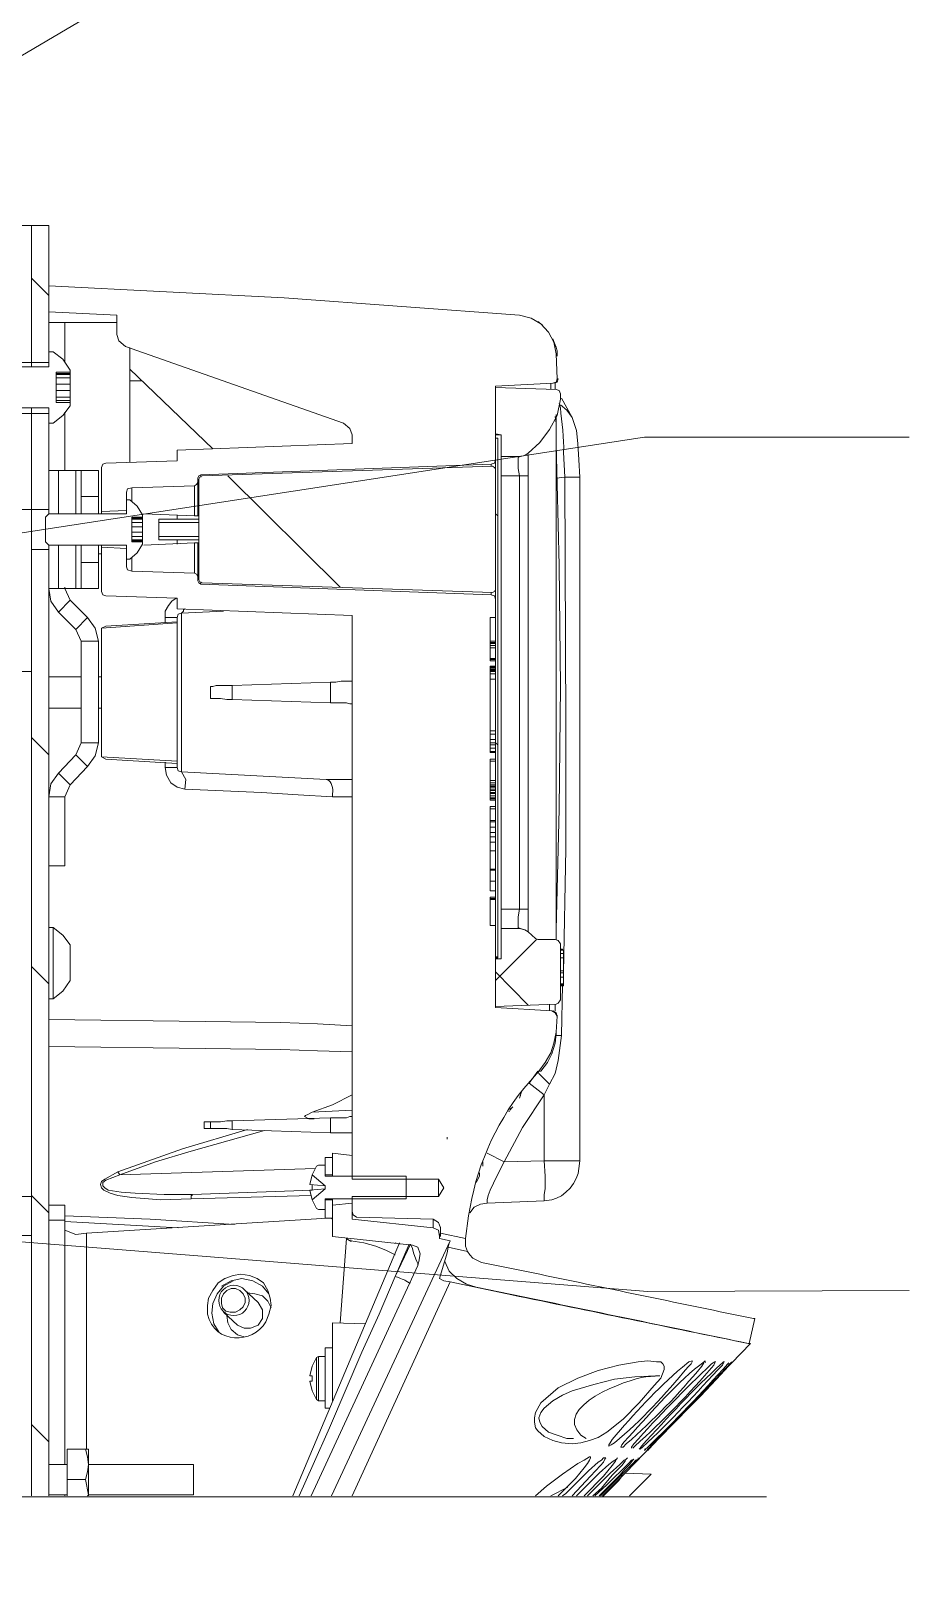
# Model space of a CAD drawing. Header units: inches. Extents: x 5 to 516, y -193 to 129.
# Drawn here: x 44.829 to 45.732, y -169.652 to -168.061 of the extents above; entities that cross this region are included whole.
import ezdxf

# ---------------------------------------------------------------- set-up
doc = ezdxf.new("R2010")
doc.units = ezdxf.units.IN
doc.header["$MEASUREMENT"] = 0
doc.layers.add('PDF7_Geometry', color=7, linetype='Continuous')

msp = doc.modelspace()

# ---------------------------------------------------------------- linework, layer by layer
at = {"layer": 'PDF7_Geometry', "lineweight": 15}
for points in [[(44.739108, -168.1335591), (45.4635525, -167.7068924), (45.7324414, -167.7068924)], [(44.8291078, -168.4024484), (44.8291078, -168.4068928), (44.8291078, -168.4024484), (44.8468855, -168.4024484), (44.8468855, -168.2613373)], [(44.8291078, -168.2613374), (44.8291078, -168.4024485)], [(44.846886, -168.2613374), (44.8291082, -168.2613374)], [(44.846886, -168.33356), (44.8291082, -168.3157823)], [(44.846886, -168.350226), (44.846886, -168.3235593), (45.0891082, -168.3357815), (45.3313304, -168.3535593)], [(44.846886, -168.3502272), (44.916886, -168.3535605), (44.916886, -168.3735605)], [(44.846886, -168.3613378), (44.8635526, -168.3613378)], [(44.8635519, -168.3613378), (44.8635519, -168.4024489)], [(44.9168854, -168.3613378), (44.863552, -168.3613378)], [(45.3313299, -168.3535615), (45.3435522, -168.3568948), (45.3535522, -168.3624504), (45.3613299, -168.3713393), (45.3668855, -168.3813393), (45.3691077, -168.3935615), (45.3702188, -168.3957837)], [(45.3502192, -168.3602279), (45.3546636, -168.3635612)], [(44.905775, -168.5057835), (44.9791084, -168.5035613), (44.9791084, -168.4924502), (45.1591084, -168.4857835), (45.1591084, -168.4768946), (45.1568862, -168.470228), (45.1502195, -168.4646724), (44.925775, -168.3857835), (44.9191084, -168.380228), (44.9168861, -168.3735613)], [(45.3657752, -168.3780049), (45.3691086, -168.3868938), (45.3691086, -168.3857827), (45.3691086, -168.3868938), (45.3702197, -168.3902272), (45.3702197, -168.3957827)], [(44.6435524, -168.4491155), (44.6379969, -168.4446711), (44.6379969, -168.4124488), (44.6435524, -168.4068933), (44.8468858, -168.4068933), (44.8468858, -168.3913377), (44.8513302, -168.3913377), (44.8613302, -168.3991155), (44.869108, -168.4102266)], [(44.9302193, -168.504671), (44.9302193, -168.3868932)], [(45.3691084, -168.3935599), (45.3702195, -168.4191155), (45.3691084, -168.4224488), (45.3657751, -168.4235599)], [(44.8691084, -168.4102266), (44.8691084, -168.4124488), (44.854664, -168.4124488), (44.854664, -168.4435599), (44.8691084, -168.4435599), (44.8691084, -168.4468933), (44.8613306, -168.4568933), (44.8513306, -168.4646711)], [(44.8546634, -168.4135613), (44.8691079, -168.4135613), (44.8691079, -168.4124502)], [(45.0157748, -168.4913382), (44.9302192, -168.409116)], [(44.8546634, -168.4180056), (44.8691079, -168.4180056), (44.8691079, -168.4135611)], [(44.8546634, -168.4146712), (44.8691079, -168.4146712)], [(44.8546634, -168.424672), (44.8691079, -168.424672), (44.8691079, -168.4313386)], [(44.8691084, -168.424672), (44.8691084, -168.4180053)], [(44.942441, -168.4213376), (44.9302188, -168.4213376)], [(45.3657754, -168.4235599), (45.3068865, -168.4268933), (45.3068865, -168.5024488), (45.3057754, -168.5057822), (45.302442, -168.5068933)], [(45.3735527, -168.4402269), (45.3735527, -168.4346713), (45.3724416, -168.431338), (45.3691083, -168.4302269), (45.306886, -168.4280047), (45.306886, -168.4757824), (45.3124416, -168.4768936), (45.3124416, -168.4991158)], [(45.363552, -168.4235598), (45.363552, -168.4302264)], [(45.3702195, -168.4191155), (45.3713306, -168.4191155), (45.3702195, -168.4224488), (45.3668861, -168.4235599)], [(45.3679974, -168.4302262), (45.3679974, -168.4224484)], [(44.8546634, -168.4380048), (44.8691079, -168.4380048)], [(44.8546634, -168.4413391), (44.8691079, -168.4413391), (44.8691079, -168.4380057)], [(44.8546634, -168.4435612), (44.8691079, -168.4435612)], [(44.8691084, -168.4380048), (44.8691084, -168.4313381), (44.854664, -168.4313381)], [(44.8691084, -168.4435612), (44.8691084, -168.441339)], [(45.3402196, -168.4957824), (45.3524418, -168.4846713), (45.3624418, -168.471338), (45.3702196, -168.4568936), (45.3735529, -168.4402269)], [(45.3735525, -168.449117), (45.3724414, -168.4446726)], [(45.3746638, -168.4391147), (45.3857749, -168.4591147)], [(44.643553, -168.4491154), (44.8468863, -168.4491154), (44.8468863, -168.464671), (44.8513308, -168.464671)], [(44.7879972, -168.5535608), (44.7879972, -168.4546719), (44.8291083, -168.4546719), (44.8291083, -168.5535608)], [(44.8291078, -168.5535601), (44.8468855, -168.5535601), (44.8468855, -168.4546712)], [(44.8291078, -168.5535608), (44.8291078, -168.4546719), (44.8468855, -168.4546719)], [(44.8635519, -168.4535597), (44.8635519, -168.5135597)], [(45.3679974, -168.4580039), (45.3691085, -168.4646706)], [(45.3691084, -168.9957825), (45.3691084, -168.4557824)], [(45.3735527, -168.4457833), (45.3802194, -168.4513389), (45.3857749, -168.4591167)], [(45.3857744, -168.4591161), (45.3902189, -168.4724495), (45.39133, -168.4857828), (45.3924411, -168.5024495), (45.3935522, -168.5202273)], [(45.3124418, -168.4768932), (45.3068863, -168.4768932)], [(43.832442, -168.7291153), (45.46022, -168.4791153), (45.7324421, -168.4791153)], [(45.3691084, -168.9857818), (45.3724418, -168.8613373), (45.3735529, -168.7357817), (45.3724418, -168.6113373), (45.3691084, -168.4857817)], [(44.996886, -168.5291163), (44.9324416, -168.5313385), (44.9279971, -168.5324497), (44.926886, -168.535783), (44.926886, -168.5546719), (44.9013304, -168.555783), (44.9013304, -168.5102274), (44.9024416, -168.5068941), (44.9057749, -168.505783)], [(45.302441, -168.5068935), (45.003552, -168.5180046), (45.0013298, -168.5191157), (45.0002187, -168.5213379), (45.0002187, -168.5257824), (44.9991076, -168.5280046), (44.9968854, -168.5291157)], [(45.3024411, -168.5068931), (45.3024411, -168.5091153)], [(45.3124418, -168.4991168), (45.3324418, -168.4991168), (45.3368863, -168.4980057), (45.3402196, -168.4957834)], [(45.3124418, -168.499116), (45.3124418, -168.519116), (45.3313307, -168.519116)], [(45.3313299, -168.4991168), (45.3302188, -168.5002279), (45.3302188, -168.511339), (45.3313299, -168.5191168)], [(45.3313308, -168.4991157), (45.3368864, -168.4980046), (45.3402197, -168.4957824), (45.3413308, -168.4946712)], [(45.3402196, -168.496895), (45.3402196, -168.5157839), (45.3402196, -168.9680062)], [(45.377997, -168.5202282), (45.3768859, -168.4946726)], [(44.8568855, -168.5135595), (44.8468855, -168.5135595)], [(44.8568855, -168.5580044), (44.8568855, -168.51356)], [(44.8746637, -168.5135595), (44.856886, -168.5135595)], [(44.8802191, -168.5135595), (44.8746635, -168.5135595)], [(44.8746637, -168.5580044), (44.8746637, -168.51356)], [(45.0013309, -168.6257814), (45.0013309, -168.522448), (45.002442, -168.5202258), (45.0046642, -168.5191147)], [(45.003553, -168.5202282), (45.003553, -168.5180059)], [(45.0046633, -168.5191152), (45.3035522, -168.5091152), (45.3057744, -168.5102263), (45.3068855, -168.5124486)], [(45.1468862, -168.6335592), (45.0313306, -168.5191147)], [(45.3068865, -168.5124502), (45.3068865, -168.6357835), (45.3057754, -168.6380058), (45.3035532, -168.6391169)], [(45.3124418, -168.5191171), (45.3124418, -168.9646726), (45.3313307, -168.9646726)], [(45.3402196, -168.519116), (45.3313307, -168.519116), (45.3313307, -168.9646715)], [(45.3691084, -168.5213381), (45.3779973, -168.520227)], [(45.377997, -168.5202266), (45.3791081, -168.7757822), (45.3791081, -168.9024489), (45.3768859, -169.0302267), (45.3768859, -169.0346711)], [(45.3779975, -168.5202282), (45.393553, -168.5202282), (45.393553, -169.2235615)], [(44.8802191, -168.5402273), (44.8802191, -168.5580051)], [(44.8979973, -168.5402273), (44.8979973, -168.5580051)], [(44.9324414, -168.5446716), (44.9324414, -168.5313383)], [(44.9446632, -168.5580044), (44.9968854, -168.5602266), (44.9968854, -168.5291155)], [(44.9968855, -168.5602265), (45.0002188, -168.5602265), (45.0002188, -168.5257821)], [(44.7879972, -168.5535601), (44.8291083, -168.5535601)], [(44.8291078, -168.5946707), (44.8291078, -168.5535596)], [(44.846886, -168.5902283), (44.8435526, -168.586895), (44.8435526, -168.5613395), (44.846886, -168.5580061), (44.926886, -168.5580061), (44.926886, -168.5435617), (44.9302193, -168.5435617), (44.9379971, -168.5502283), (44.9435526, -168.5591172)], [(44.846886, -168.5580044), (44.846886, -168.55356)], [(44.9013304, -168.5580044), (44.9013304, -168.5557822)], [(44.9435532, -168.5591165), (44.9435532, -168.5613387), (44.9324421, -168.5613387), (44.9324421, -168.5868943), (44.9435532, -168.5868943), (44.9435532, -168.5891165), (44.9379977, -168.5980054), (44.9302199, -168.6046721)], [(44.9324414, -168.5624487), (44.9435525, -168.5624487), (44.9435525, -168.5613376)], [(44.9324414, -168.5668929), (44.9435525, -168.5668929), (44.9435525, -168.5624485)], [(44.9324414, -168.5635609), (44.9435525, -168.5635609)], [(44.9324414, -168.5713395), (44.9435525, -168.5713395), (44.9435525, -168.576895)], [(44.9435532, -168.5713395), (44.9435532, -168.566895)], [(45.0013303, -168.5635596), (44.9602192, -168.5635596), (44.9602192, -168.5668929), (44.9602192, -168.5846707), (45.0013303, -168.5846707)], [(44.9602192, -168.5668929), (45.0013303, -168.5668929)], [(44.9791085, -168.5635609), (44.9791085, -168.5591164)], [(45.0002187, -168.5602265), (45.0013298, -168.5602265)], [(45.3091086, -168.5602265), (45.3068864, -168.5580043)], [(44.9324414, -168.5813379), (44.9435525, -168.5813379)], [(44.9324414, -168.5846722), (44.9435525, -168.5846722), (44.9435525, -168.5813389)], [(44.9324414, -168.5857822), (44.9435525, -168.5857822), (44.9435525, -168.5868933)], [(44.9435532, -168.5813379), (44.9435532, -168.5768935), (44.9324421, -168.5768935)], [(44.9435532, -168.5857822), (44.9435532, -168.5846711)], [(44.9968855, -168.6191164), (44.9968855, -168.5880053), (44.9446633, -168.5902275)], [(45.0013309, -168.5813379), (44.9602198, -168.5813379)], [(44.9791085, -168.5891165), (44.9791085, -168.5846721)], [(45.0002187, -168.5880043), (44.9968854, -168.5880043)], [(45.0002187, -168.6224485), (45.0002187, -168.588004), (45.0013298, -168.588004)], [(44.8291078, -169.5680041), (44.8291078, -168.5946707), (44.8468855, -168.5946707), (44.8468855, -169.5680041)], [(44.8568855, -168.5902269), (44.8568855, -168.6346713), (44.8468855, -168.6346713)], [(44.846886, -168.5946707), (44.846886, -168.5902263)], [(44.846886, -168.5902264), (44.926886, -168.5902264), (44.926886, -168.6046709), (44.9302193, -168.6046709)], [(44.8746637, -168.6346713), (44.8746637, -168.5902269)], [(44.8802191, -168.5902264), (44.8802191, -168.6080042)], [(44.8979973, -168.5902264), (44.8979973, -168.6080042)], [(44.8979973, -168.5991172), (44.9013306, -168.5991172)], [(44.9013304, -168.5924486), (44.9013304, -168.5902264)], [(44.9324414, -168.6168943), (44.9324414, -168.603561)], [(44.8802191, -168.6346713), (44.8568857, -168.6346713)], [(44.8635519, -168.6346713), (44.8635519, -168.6335602)], [(45.303553, -168.6391149), (45.0046641, -168.6291149), (45.0024419, -168.6280038), (45.0013308, -168.6257816)], [(45.003553, -168.6302271), (45.003553, -168.6280049)], [(44.8568855, -168.6591171), (44.8746633, -168.6768948), (44.8868856, -168.6646726), (44.8691078, -168.6468948)], [(44.9779974, -168.6446721), (44.9735529, -168.6480054), (44.9702196, -168.6524498), (44.9668863, -168.6580054), (44.9668863, -168.6646721)], [(45.3024411, -168.6391156), (45.3024411, -168.6413378)], [(44.8868855, -168.6646713), (44.8946632, -168.6757824), (44.8979966, -168.6891157)], [(44.9791078, -168.6646713), (44.9668856, -168.6646713), (44.9668856, -168.6702268)], [(44.9791085, -168.8191157), (44.9791085, -168.6646713), (44.9802196, -168.6613379), (44.9835529, -168.6602268)], [(44.9868859, -168.6557827), (44.9857748, -168.6568938), (44.9857748, -168.658005), (44.9846637, -168.6591161), (44.9835526, -168.6602272)], [(45.0268866, -168.6580049), (44.9835532, -168.6602271), (44.9835532, -168.8235604), (45.1324421, -168.8313382)], [(45.1591079, -168.6657825), (45.1591079, -168.6624491), (45.1591079, -169.2424492)], [(44.8746637, -168.6768941), (44.8802193, -168.6891163), (44.8979971, -168.6891163)], [(44.9791085, -168.6691155), (44.9057751, -168.67356), (44.9013307, -168.6757822)], [(44.9791085, -168.6702277), (44.9013307, -168.6757833), (44.9013307, -168.8080055)], [(44.8802191, -168.6891147), (44.8802191, -168.7935592), (44.8979968, -168.7935592), (44.8979968, -168.6891147)], [(45.3068865, -168.6891147), (45.3013309, -168.6891147)], [(45.3068865, -168.6902269), (45.3013309, -168.6902269)], [(45.3068865, -168.6913391), (45.3013309, -168.6913391)], [(45.3068865, -168.6935612), (45.3013309, -168.6935612)], [(45.3068865, -168.6957834), (45.3013309, -168.6957834)], [(45.30133, -168.7091162), (45.3068856, -168.7091162)], [(45.3068865, -168.706894), (45.3013309, -168.706894)], [(45.3068865, -168.708004), (45.3013309, -168.708004)], [(44.7879972, -168.7202268), (44.8291083, -168.7202268)], [(44.8802193, -168.7257833), (44.846886, -168.7257833), (44.846886, -168.7246722)], [(44.846886, -168.7257831), (44.846886, -168.7580053), (44.846886, -168.7568942)], [(44.8979973, -168.7257833), (44.9013306, -168.7257833)], [(45.0357744, -168.7346708), (45.1368855, -168.7313375), (45.1368855, -168.7524486), (45.1535521, -168.7524486), (45.1568855, -168.7535597), (45.1591077, -168.7535597)], [(45.1591079, -168.7302275), (45.1479968, -168.7302275), (45.1424413, -168.7313387), (45.1368857, -168.7313387)], [(45.3068865, -168.7157826), (45.3013309, -168.7157826)], [(45.3068865, -168.7168925), (45.3013309, -168.7168925)], [(45.3068865, -168.7168925), (45.3013309, -168.7168925), (45.3068865, -168.7168925)], [(45.3068865, -168.7180047), (45.3013309, -168.7180047), (45.3068865, -168.7180047)], [(45.3068865, -168.7180047), (45.3013309, -168.7180047)], [(45.3068865, -168.7191169), (45.3013309, -168.7191169)], [(45.3068865, -168.7202268), (45.3013309, -168.7202268)], [(45.3068865, -168.722449), (45.3013309, -168.722449)], [(45.3068865, -168.7280054), (45.3013309, -168.7280054)], [(45.3691085, -168.7257817), (45.3691085, -168.9957818)], [(45.0135526, -168.7357817), (45.0135526, -168.748004), (45.0235526, -168.748004), (45.0302193, -168.7491151), (45.0357749, -168.7491151)], [(45.0135529, -168.7357829), (45.0157751, -168.7357829), (45.0191084, -168.7346718), (45.0357751, -168.7346718), (45.0357751, -168.7491163), (45.1368862, -168.7524496)], [(44.8802191, -168.7580053), (44.8468857, -168.7580053)], [(44.9013304, -168.7580053), (44.8979971, -168.7580053)], [(44.846886, -168.8057823), (44.8291082, -168.7880045)], [(44.8802191, -168.7935617), (44.8746635, -168.8057839)], [(44.8979973, -168.7935617), (44.8946639, -168.806895), (44.8868861, -168.8180061)], [(45.3068865, -168.7813388), (45.3013309, -168.7813388)], [(45.3068865, -168.7846709), (45.3013309, -168.7846709)], [(45.3068865, -168.7902274), (45.3013309, -168.7902274)], [(45.3068865, -168.7935617), (45.3013309, -168.7935617)], [(45.3091086, -168.7957816), (45.3068864, -168.7935593)], [(44.8568855, -168.8246715), (44.8746633, -168.8057827)], [(44.8746637, -168.8057823), (44.886886, -168.8180045), (44.8691082, -168.8368934)], [(44.9013304, -168.8080044), (44.9057749, -168.8102266), (44.9791082, -168.8146711)], [(44.9791085, -168.8124487), (44.9013307, -168.8080042)], [(45.30133, -168.8035602), (45.3068856, -168.8035602)], [(45.3068865, -168.7957816), (45.3013309, -168.7957816)], [(45.3068865, -168.7991159), (45.3013309, -168.7991159)], [(45.3068865, -168.8024502), (45.3013309, -168.8024502)], [(45.3068865, -168.8102266), (45.3013309, -168.8102266)], [(44.9668856, -168.8135609), (44.9668856, -168.8191164)], [(44.9668856, -168.8191151), (44.9679967, -168.8268929), (44.9724412, -168.8346706), (44.9791078, -168.8391151), (44.9868856, -168.8413373)], [(44.9791085, -168.8191151), (44.9668862, -168.8191151)], [(44.9868861, -168.8413371), (44.9879972, -168.8313371), (44.9835527, -168.8235593), (44.9802194, -168.8224482), (44.9791083, -168.8191149)], [(45.3068865, -168.8124487), (45.3013309, -168.8124487)], [(44.9868859, -168.8413387), (45.0657748, -168.844672), (45.1035526, -168.8468942), (45.1391082, -168.8491164)], [(45.1335521, -168.8313395), (45.1324409, -168.8313395)], [(45.1591079, -168.8313379), (45.1324413, -168.8313379)], [(45.3068865, -168.8324501), (45.3013309, -168.8324501)], [(45.3068865, -168.8324501), (45.3013309, -168.8324501), (45.3068865, -168.8324501)], [(45.3068865, -168.8346723), (45.3013309, -168.8346723)], [(45.3068865, -168.8380043), (45.3013309, -168.8380043), (45.3068865, -168.8380043), (45.3013309, -168.8380043)], [(45.3068865, -168.8391165), (45.3013309, -168.8391165)], [(45.3068865, -168.8413387), (45.3013309, -168.8413387)], [(45.3068865, -168.8424486), (45.3013309, -168.8424486)], [(44.846886, -168.9202277), (44.8635526, -168.9202277), (44.8635526, -168.8491166)], [(45.1591076, -168.8491173), (45.1391076, -168.8491173), (45.1391076, -168.8457839)], [(45.3068865, -168.8446707), (45.3013309, -168.8446707)], [(45.3068865, -168.8457829), (45.3013309, -168.8457829)], [(45.3068865, -168.8480051), (45.3013309, -168.8480051)], [(45.3068865, -168.8502272), (45.3013309, -168.8502272), (45.3068865, -168.8502272)], [(45.3068865, -168.8524493), (45.3013309, -168.8524493)], [(45.3068865, -168.8613379), (45.3013309, -168.8613379)], [(45.3068865, -168.8735607), (45.3013309, -168.8735607)], [(45.3068865, -168.8802271), (45.3013309, -168.8802271)], [(45.3068865, -168.8857836), (45.3013309, -168.8857836)], [(45.3068865, -168.8902278), (45.3013309, -168.8902278)], [(45.3068865, -168.895782), (45.3013309, -168.895782)], [(45.3068865, -168.9046728), (45.3013309, -168.9046728)], [(45.3068865, -168.9235598), (45.3013309, -168.9235598)], [(45.3068865, -168.924672), (45.3013309, -168.924672)], [(45.3068865, -168.9357827), (45.3013309, -168.9357827)], [(45.3068865, -168.9457834), (45.3013309, -168.9457834)], [(45.3068865, -168.9524498), (45.3013309, -168.9524498)], [(45.3068865, -168.9535597), (45.3013309, -168.9535597)], [(45.3068865, -168.9546719), (45.3013309, -168.9546719)], [(45.3124418, -168.9846718), (45.3124418, -168.9646718)], [(45.3402188, -168.9646726), (45.3313299, -168.9646726), (45.3302188, -168.9724504), (45.3302188, -168.9835615), (45.3313299, -168.9846726)], [(45.3402196, -168.9680047), (45.3402196, -168.9880047)], [(44.8513302, -168.9835612), (44.8513302, -169.0568945), (44.8468858, -169.0568945)], [(44.846886, -168.9835596), (44.8513304, -168.9835596)], [(44.8513302, -168.9835596), (44.8613302, -168.9913374), (44.869108, -169.0013374)], [(45.3402196, -168.9880062), (45.3368863, -168.9857839), (45.3324418, -168.9846728), (45.3124418, -168.9846728), (45.3124418, -169.0157839), (45.3068863, -169.0157839), (45.3068863, -169.0646728)], [(45.3313299, -168.9846718), (45.3368855, -168.9857829)], [(44.8691084, -169.0013386), (44.8691084, -169.0380053), (44.8613306, -169.0491164), (44.8513306, -169.0568941)], [(45.3068865, -169.0646708), (45.3691087, -169.0624486), (45.3713309, -169.0613375), (45.3735532, -169.0580042), (45.3735532, -169.0002264), (45.3713309, -168.9968931), (45.3679976, -168.9957819), (45.3502198, -168.9957819), (45.3479976, -168.9946708)], [(45.3068865, -169.0380053), (45.3491087, -168.995783)], [(45.3479971, -168.9946703), (45.3402193, -168.9880036)], [(45.3068865, -169.0146717), (45.3091087, -169.0146717), (45.3091087, -169.0135606)], [(45.3068865, -169.0157839), (45.312442, -169.0157839)], [(45.3757748, -169.0068931), (45.3757748, -169.005782), (45.3735526, -169.005782)], [(45.3768859, -169.0146717), (45.3768859, -169.0102273), (45.3735526, -169.0102273)], [(45.3735526, -169.0146717), (45.3768859, -169.0146717), (45.3768859, -169.0280051)], [(45.3735527, -169.0068931), (45.376886, -169.0068931), (45.376886, -169.0102265)], [(44.846886, -169.0413373), (44.8291082, -169.0235595)], [(45.3402196, -169.0635609), (45.3068863, -169.0291165)], [(45.3768859, -169.0280045), (45.3735526, -169.0280045)], [(45.3735527, -169.0302267), (45.376886, -169.0302267), (45.376886, -169.0280044)], [(45.3768859, -169.033561), (45.3768859, -169.0324499)], [(45.3691084, -169.0946708), (45.374664, -169.0946708), (45.3757751, -169.0424485)], [(45.3768859, -169.0413373), (45.3735526, -169.0413373)], [(45.3735527, -169.0346709), (45.376886, -169.0346709), (45.376886, -169.0413376)], [(45.3735527, -169.0424495), (45.376886, -169.0424495), (45.376886, -169.0413384)], [(45.3735527, -169.0435617), (45.376886, -169.0435617), (45.376886, -169.0424506)], [(45.362442, -169.0624487), (45.362442, -169.0691154)], [(45.3679974, -169.0691151), (45.3679974, -169.0624484)], [(45.1591079, -169.0846723), (45.1235524, -169.0824501), (45.0857746, -169.081339), (45.0079968, -169.0802278), (44.8468857, -169.0780056)], [(45.3657752, -169.0691151), (45.3691086, -169.0713373), (45.3702197, -169.0746707)], [(45.3702195, -169.0746716), (45.3702195, -169.0735605)], [(45.3746636, -169.0946726), (45.3713303, -169.1202282), (45.367997, -169.1335615), (45.3624414, -169.1446727), (45.3513303, -169.1335615), (45.3502192, -169.1313393), (45.3413303, -169.1435615)], [(45.3691084, -169.0924486), (45.3679973, -169.1024486), (45.364664, -169.1135597), (45.3602196, -169.1224486), (45.3535529, -169.1313375)], [(45.3691084, -169.0913387), (45.3691084, -169.0924498)], [(44.846886, -169.1057814), (45.0079971, -169.1080036), (45.0857749, -169.1091147), (45.1235526, -169.1102259), (45.1591082, -169.111337)], [(42.7013305, -169.1391157), (45.463553, -169.3580046), (45.7324417, -169.3568934)], [(45.3157745, -169.2246717), (45.3568856, -169.2235606), (45.3568856, -169.1557828), (45.3624411, -169.1446717)], [(45.315775, -169.2246711), (45.3346639, -169.1891156), (45.3568861, -169.1557822), (45.3413306, -169.14356)], [(45.3535524, -169.1313393), (45.3513302, -169.1313393)], [(45.1591079, -169.1557828), (45.1391079, -169.1657828), (45.1179968, -169.1735605)], [(45.3324421, -169.1557828), (45.331331, -169.1591161)], [(45.3335521, -169.1524484), (45.332441, -169.1557818), (45.332441, -169.1568929)], [(45.1179974, -169.1735598), (45.1135529, -169.175782), (45.1113307, -169.1768932), (45.1102196, -169.1780043), (45.114664, -169.1802265), (45.1202196, -169.1802265)], [(45.1591079, -169.1713377), (45.1179968, -169.1735599)], [(45.3202193, -169.1724499), (45.3213304, -169.1724499)], [(45.3246635, -169.1680056), (45.3235524, -169.1691167), (45.3213302, -169.1702278)], [(45.3235525, -169.1691156), (45.3213303, -169.1713378)], [(45.05133, -169.1913391), (44.9846633, -169.2113391), (44.9179967, -169.2346725)], [(45.1213308, -169.2313395), (44.9202197, -169.2380062), (44.9568864, -169.2246728), (44.993553, -169.2135617), (45.0691086, -169.1924506)], [(45.006886, -169.1835606), (45.0135526, -169.1835606), (45.0135526, -169.1902272)], [(45.0068862, -169.1835606), (45.0068862, -169.1902272)], [(45.0068862, -169.1902269), (45.0135529, -169.1902269)], [(45.0135526, -169.1902269), (45.0302193, -169.1902269), (45.0357749, -169.1913381)], [(45.0357751, -169.1824506), (45.0302195, -169.1824506), (45.0235529, -169.1835617), (45.0135529, -169.1835617)], [(45.1368862, -169.1946725), (45.0357751, -169.1913391), (45.0357751, -169.1824503), (45.1368862, -169.1791169)], [(45.1368855, -169.1791163), (45.1368855, -169.1946718)], [(45.1591079, -169.1780041), (45.1568857, -169.1780041), (45.1535524, -169.1791152), (45.1368857, -169.1791152)], [(45.1368855, -169.1946712), (45.1591077, -169.1946712)], [(45.1391076, -169.2380046), (45.1391076, -169.2202269), (45.1313298, -169.2202269), (45.1313298, -169.2380046)], [(45.1391076, -169.220227), (45.1391076, -169.2157826), (45.1591076, -169.2180048), (45.1591076, -169.2391159)], [(45.1591079, -169.2180047), (45.1591079, -169.2168936)], [(45.2802186, -169.2768946), (45.2846631, -169.2713391), (45.2913298, -169.2680057), (45.2979964, -169.2668946), (45.2979964, -169.2635613), (45.2991075, -169.2591168), (45.3013298, -169.2535613), (45.3079964, -169.2391168), (45.3157742, -169.2246724), (45.2979964, -169.2157835)], [(45.3568856, -169.2235612), (45.3579967, -169.2391167), (45.3579967, -169.2524501), (45.3568856, -169.2580056), (45.3568856, -169.2646723), (45.2979967, -169.2668945)], [(45.3568864, -169.2235612), (45.393553, -169.2235612), (45.3924419, -169.231339)], [(44.9179976, -169.2346718), (44.9046642, -169.2424496), (44.9013309, -169.2446718), (44.9002198, -169.2480052), (44.9013309, -169.2513385), (44.9035531, -169.2535607), (44.9102198, -169.2568941), (44.9179976, -169.2591163), (44.932442, -169.2613385), (44.962442, -169.2635607), (44.9935531, -169.2624496)], [(44.9946634, -169.2580054), (44.9657745, -169.2580054), (44.9357745, -169.2568943), (44.92133, -169.2557831), (44.9079967, -169.2535609), (44.9046634, -169.2513387), (44.9024412, -169.2491165), (44.9024412, -169.2457831), (44.9057745, -169.2435609), (44.9202189, -169.2380054), (44.9179967, -169.234672)], [(45.1157752, -169.2480046), (45.1179974, -169.2380046)], [(45.1391076, -169.2391161), (45.1391076, -169.238005), (45.1313298, -169.238005)], [(45.1591079, -169.2257833), (45.1591079, -169.2246722)], [(45.2902194, -169.2357818), (45.2902194, -169.2391151), (45.286886, -169.2457818)], [(45.2935526, -169.2291154), (45.2935526, -169.2246709)], [(44.994664, -169.2580055), (45.1179974, -169.2535611), (45.1179974, -169.2480055)], [(45.1313302, -169.2491168), (45.1157746, -169.2480057)], [(45.1179974, -169.2635596), (45.1157751, -169.2535596)], [(45.1157752, -169.2535611), (45.1313308, -169.25245)], [(45.1591079, -169.2424504), (45.2479968, -169.2424504), (45.2535524, -169.2513393), (45.2479968, -169.2602282), (45.1591079, -169.2602282)], [(45.2479966, -169.2602275), (45.2479966, -169.2424497)], [(44.8291078, -169.2602275), (44.7879967, -169.2602275)], [(44.846886, -169.2768946), (44.8291082, -169.2591168)], [(44.846886, -169.269116), (44.8635526, -169.269116)], [(44.8635519, -169.2846709), (44.8635519, -169.2691154)], [(45.1168857, -169.2591163), (44.9935523, -169.2624496), (44.9935523, -169.2591163), (44.9946634, -169.2591163), (44.9946634, -169.2580052)], [(45.1313302, -169.2635596), (45.1391079, -169.2635596)], [(45.1313302, -169.2635599), (45.1313302, -169.2824488), (45.1391079, -169.2824488), (45.1391079, -169.2635599)], [(45.1391076, -169.2635596), (45.1391076, -169.2624485)], [(45.1391076, -169.2691158), (45.1391076, -169.3013381), (45.2213298, -169.310227), (45.2268854, -169.3124492), (45.2291076, -169.3191158), (45.2279965, -169.3268936)], [(45.1591079, -169.2668939), (45.1391079, -169.2691161)], [(45.1591079, -169.2602275), (45.1591079, -169.2757831)], [(45.1591079, -169.2624496), (45.1591079, -169.2668941)], [(45.1591079, -169.2668943), (45.1591079, -169.283561), (45.2424413, -169.2924499), (45.2424413, -169.283561), (45.2479968, -169.2868943), (45.250219, -169.2924499)], [(45.3646641, -169.2635612), (45.3568864, -169.2646723)], [(44.846886, -169.2846709), (44.8635526, -169.2846709)], [(44.8635519, -169.2802267), (44.9513297, -169.28356), (45.0379964, -169.2891156)], [(44.8635519, -169.5357832), (44.8635519, -169.284672)], [(44.8635519, -169.2857831), (44.9802186, -169.2924498)], [(44.8857745, -169.2980044), (45.1335523, -169.2824488), (45.1379967, -169.2824488), (45.1391078, -169.2835599)], [(45.2424411, -169.2835611), (45.1635522, -169.2813389), (45.1602189, -169.2791167), (45.1591077, -169.2757833)], [(44.7879972, -169.3002259), (44.8291083, -169.3002259)], [(44.8857744, -169.5202282), (44.8857744, -169.298006), (44.8746633, -169.2991171), (44.8635522, -169.2946727)], [(45.1379977, -169.5680052), (45.2602199, -169.305783), (45.2491088, -169.3035607)], [(45.1468862, -169.3902279), (45.1535529, -169.3035612)], [(45.1535526, -169.3035602), (45.1568859, -169.3057824)], [(45.2424413, -169.2924495), (45.2479968, -169.2946718), (45.2491079, -169.3013384)], [(45.2502199, -169.2913381), (45.2502199, -169.2980047), (45.2491088, -169.300227), (45.2491088, -169.3013381), (45.2491088, -169.3035603)], [(45.2502187, -169.2924504), (45.2502187, -169.298006), (45.2757743, -169.3035616)], [(45.2502187, -169.3013381), (45.2502187, -169.2980047)], [(45.097997, -169.5680052), (45.207997, -169.3080052)], [(45.1579969, -169.3068945), (45.1579969, -169.3046723)], [(45.2035528, -169.3202273), (45.1946639, -169.3157829), (45.1835528, -169.3113384), (45.1713306, -169.3080051), (45.1579973, -169.3057829)], [(45.2191078, -169.3091167), (45.2035522, -169.34245), (45.2179966, -169.3091167)], [(45.2079971, -169.3091167), (45.2035526, -169.3080055)], [(45.2268863, -169.331338), (45.2268863, -169.3291158), (45.2257752, -169.3268935), (45.2246641, -169.3246713), (45.2224419, -169.3180046), (45.2213308, -169.3135602), (45.2191086, -169.3091158)], [(45.2602197, -169.348004), (45.2535531, -169.3468929), (45.2491086, -169.3446707), (45.2568864, -169.318004)], [(45.2591084, -169.3080045), (45.2579973, -169.3124489), (45.2568862, -169.3180045)], [(45.2579965, -169.3124485), (45.2779965, -169.316893), (45.2802187, -169.3202263), (45.2835521, -169.3235597), (45.292441, -169.3280041)], [(45.2757744, -169.3057823), (45.2757744, -169.3113379), (45.2779966, -169.3168934)], [(45.2279974, -169.3268937), (45.2268863, -169.3313382), (45.1168863, -169.5680048)], [(45.2546641, -169.3268937), (45.2591086, -169.3368937), (45.2668863, -169.3446715), (45.2768864, -169.350227), (45.2868864, -169.3535604)], [(45.070219, -169.3891152), (45.0735524, -169.3813374), (45.0757746, -169.3724486), (45.0746635, -169.3646708), (45.0724413, -169.356893), (45.0679968, -169.3491152), (45.0613301, -169.3446708), (45.0535524, -169.3413374), (45.0446635, -169.3402263), (45.0368857, -169.3413374), (45.0279968, -169.3446708), (45.0213301, -169.3491152), (45.0157746, -169.356893), (45.0113301, -169.3646708), (45.010219, -169.3724486), (45.010219, -169.3813374)], [(45.0224412, -169.4002263), (45.0168856, -169.3913374), (45.0146634, -169.3802263), (45.0157745, -169.3702263), (45.0202189, -169.3602263), (45.0268856, -169.3524485), (45.0368856, -169.346893)], [(45.0246633, -169.3524494), (45.0346633, -169.3468938), (45.0457744, -169.3446716), (45.0568855, -169.3468938), (45.0668855, -169.3524494), (45.0735522, -169.3602271)], [(45.1046634, -169.5680052), (45.1191079, -169.535783), (45.1357746, -169.4980052), (45.1691079, -169.4202274), (45.1868857, -169.3813385), (45.2035523, -169.3424496)], [(45.2068855, -169.3435617), (45.2035522, -169.3424506)], [(45.2191078, -169.3491173), (45.2179966, -169.3491173)], [(45.0479968, -169.3557814), (45.0624413, -169.3691148)], [(45.05133, -169.3591158), (45.0591078, -169.3602269), (45.0668856, -169.3624491), (45.0724411, -169.3680046), (45.0757745, -169.3746713)], [(45.0413304, -169.39245), (45.026886, -169.3791167)], [(45.0479968, -169.4046729), (45.0413301, -169.4024506), (45.0346635, -169.3968951), (45.0313301, -169.3902284), (45.030219, -169.3824506)], [(45.0624418, -169.3691165), (45.0668862, -169.3768943), (45.0668862, -169.3857832), (45.0624418, -169.3924498), (45.054664, -169.3957832), (45.0479974, -169.3957832), (45.0413307, -169.3924498)], [(45.1391076, -169.391339), (45.1391076, -169.3902279), (45.1724409, -169.391339)], [(42.1268856, -169.5691151), (43.7413302, -169.5691151), (43.8202192, -169.7024485), (43.9579968, -169.4068929), (44.0335524, -169.5691151), (45.5857748, -169.5691151)], [(45.5691078, -169.4113383), (45.4402189, -169.5446717), (45.4391078, -169.5457828), (45.4368856, -169.548005), (45.4335523, -169.5524495), (45.4179967, -169.568005), (45.4168856, -169.568005)], [(45.1179974, -169.4602261), (45.1157751, -169.4502261), (45.1179974, -169.4502261), (45.1179974, -169.4446705), (45.1157751, -169.4446705), (45.1179974, -169.4346705), (45.1224418, -169.4257816)], [(45.1224416, -169.4691153), (45.1224416, -169.425782), (45.1246638, -169.4246709)], [(45.1246638, -169.4702276), (45.1246638, -169.424672), (45.1313304, -169.424672)], [(45.1313302, -169.4780057), (45.1313302, -169.4157835), (45.1391079, -169.4157835)], [(45.1391076, -169.4157835), (45.1391076, -169.470228)], [(45.4991085, -169.4357818), (45.5057751, -169.4302262)], [(45.5057752, -169.4302262), (45.5091085, -169.4291151), (45.5091085, -169.4302262), (45.5079974, -169.4324485)], [(45.5202191, -169.4313384), (45.5224413, -169.4291162), (45.5224413, -169.4313384)], [(45.5402194, -169.4313383), (45.5413305, -169.4302271)], [(45.5413305, -169.4302262), (45.5424416, -169.4302262)], [(45.5491081, -169.4313382), (45.5502192, -169.4302271), (45.5491081, -169.4313382)], [(45.471331, -169.4446712), (45.4502199, -169.4457823), (45.4291088, -169.4480046), (45.4079977, -169.4535601), (45.3857755, -169.4602268), (45.3757755, -169.4646712), (45.3657755, -169.4702268), (45.3568866, -169.4780046), (45.3535532, -169.482449), (45.351331, -169.4880046), (45.3524421, -169.492449), (45.3546644, -169.4968935), (45.361331, -169.502449), (45.3702199, -169.5057823), (45.3802199, -169.5091157)], [(45.4613305, -169.445782), (45.475775, -169.4446709)], [(45.4757753, -169.4446712), (45.4713309, -169.4446712)], [(45.5079973, -169.4324506), (45.504664, -169.435784)], [(45.5168857, -169.4335617), (45.5202191, -169.4313395)], [(45.5413305, -169.4313384), (45.5402193, -169.4335607)], [(45.1246638, -169.4702269), (45.1224415, -169.4691158), (45.1179971, -169.4602269)], [(45.1391076, -169.4580057), (45.1391076, -169.4702279)], [(45.1313302, -169.4702269), (45.1246635, -169.4702269)], [(45.1357744, -169.4780055), (45.13133, -169.4780055)], [(44.846886, -169.5124496), (44.8291082, -169.4946719)], [(45.3802191, -169.5091153), (45.3868858, -169.5091153)], [(45.4002194, -169.5091153), (45.3946639, -169.505782)], [(45.424664, -169.5135596), (45.4268862, -169.5102262)], [(44.8657744, -169.5513394), (44.8657744, -169.5202282), (44.8846633, -169.5202282), (44.8868856, -169.528006), (44.8879967, -169.5357838), (44.8879967, -169.5202282), (44.8846633, -169.5202282)], [(45.4257751, -169.515784), (45.4235528, -169.5168951)], [(45.4235529, -169.5168939), (45.4235529, -169.5157828), (45.424664, -169.5135606)], [(45.4291084, -169.5135618), (45.4257751, -169.515784)], [(45.4357747, -169.5180038), (45.4368858, -169.5157816)], [(45.4368857, -169.515784), (45.439108, -169.5124506)], [(45.4546639, -169.5202282), (45.455775, -169.5191171)], [(45.4579971, -169.5180051), (45.4557749, -169.5202273)], [(45.455775, -169.519116), (45.4568861, -169.5168938)], [(45.4602192, -169.5213382), (45.4613304, -169.5202271)], [(45.4624414, -169.5213382), (45.4635525, -169.5202271)], [(45.4646636, -169.5202271), (45.4635525, -169.5213382)], [(44.846886, -169.5357832), (44.8657748, -169.5357832)], [(44.8846643, -169.5513387), (44.8868865, -169.5435609), (44.8879977, -169.5357832), (44.9957754, -169.5357832)], [(44.8879977, -169.566893), (44.8879977, -169.5357819)], [(44.9957744, -169.5357832), (44.9957744, -169.5668943)], [(45.3479971, -169.5680052), (45.3591082, -169.5580052), (45.3757748, -169.545783), (45.3913304, -169.5346719), (45.3979971, -169.5313385), (45.4035526, -169.5280052), (45.4046637, -169.5280052), (45.4046637, -169.5291163), (45.4035526, -169.5313385)], [(45.4035526, -169.5313389), (45.4013304, -169.5346722), (45.3979971, -169.5391167), (45.3891082, -169.5502278), (45.3713304, -169.5680056)], [(45.3757748, -169.5680052), (45.3791082, -169.565783), (45.4024415, -169.5424496), (45.4124415, -169.5335608), (45.4157748, -169.5313385), (45.4179971, -169.5291163)], [(45.4191075, -169.5302267), (45.4179964, -169.53356), (45.4146631, -169.5368934), (45.4046631, -169.5480045), (45.3857742, -169.5680045)], [(45.3902198, -169.5680052), (45.4135532, -169.5446719), (45.4235532, -169.535783), (45.4279976, -169.5324496), (45.4313309, -169.5302274), (45.4302198, -169.5324496), (45.4268865, -169.5368941), (45.4179976, -169.5480052), (45.3979976, -169.5680052)], [(45.4013305, -169.5680052), (45.4246638, -169.5446719), (45.4346638, -169.535783), (45.4391083, -169.5313385), (45.4413305, -169.5302274), (45.4402194, -169.5324496), (45.436886, -169.5368941), (45.426886, -169.5468941), (45.4157749, -169.5602274), (45.406886, -169.5680052)], [(45.409108, -169.5680052), (45.4213302, -169.5568941), (45.4435524, -169.5346719), (45.4468857, -169.5313385), (45.449108, -169.5302274), (45.4479968, -169.5313385), (45.4446635, -169.535783), (45.4402191, -169.5402274), (45.4346635, -169.5468941), (45.4135524, -169.5680052)], [(45.4146633, -169.5680052), (45.4479966, -169.5346719), (45.45133, -169.5313385), (45.4535522, -169.5302274), (45.4491077, -169.5346719), (45.4446633, -169.5402274), (45.4168855, -169.5680052)], [(45.4179976, -169.5291168), (45.4202198, -169.5291168), (45.4191087, -169.5302279)], [(45.4313304, -169.5302267), (45.4324415, -169.5291156)], [(45.44133, -169.5302267), (45.4424411, -169.5291156)], [(45.4535529, -169.5302267), (45.4535529, -169.5291156)], [(44.8868855, -169.5680052), (44.8879966, -169.5668941), (44.8846632, -169.5513385), (44.8657743, -169.5513385), (44.8657743, -169.5680052)], [(45.4402189, -169.5446717), (45.4668856, -169.5457828)], [(45.4668856, -169.5457816), (45.4657745, -169.5468927), (45.4635523, -169.549115), (45.4591079, -169.5535594), (45.4446634, -169.5680039)], [(44.8657752, -169.566893), (44.8468863, -169.566893)], [(44.8635519, -169.5680052), (44.8635519, -169.5668941)], [(44.9957744, -169.566893), (44.8879967, -169.566893)], [(44.8879977, -169.5680052), (44.8879977, -169.5668941)], [(45.3813302, -169.5591167), (45.3635524, -169.5680056)]]:
    msp.add_lwpolyline(points, dxfattribs=at)
for points in [[(44.7879972, -168.2613373), (44.7879972, -168.4024484), (44.8291083, -168.4024484), (44.8291083, -168.2613373)], [(44.8291078, -168.454671), (44.8291078, -168.4491154)], [(45.3068865, -168.4802262), (45.3068865, -169.0135595), (45.3091087, -169.0135595), (45.3091087, -168.4802262)], [(44.8802191, -168.5135595), (44.8802191, -168.5402262), (44.8979968, -168.5402262), (44.8979968, -168.5135595)], [(44.8979973, -168.6346713), (44.8979973, -168.6080047), (44.8802195, -168.6080047), (44.8802195, -168.6346713)], [(44.8468855, -168.6346726), (44.8635522, -168.6346726), (44.8691078, -168.6468948), (44.8568855, -168.6591171), (44.8491078, -168.6480059)], [(45.3013309, -168.7091162), (45.3068865, -168.7091162)], [(44.856886, -168.8246728), (44.8491082, -168.8357839), (44.846886, -168.8491173), (44.8635526, -168.8491173), (44.8691082, -168.836895)], [(45.3013309, -168.8368944), (45.3068865, -168.8368944)], [(45.3013309, -168.8513371), (45.3068865, -168.8513371)], [(45.3013309, -168.8746706), (45.3068865, -168.8746706)], [(45.2568863, -169.1991154), (45.2568863, -169.2013376)], [(45.2146635, -169.2391161), (45.1313302, -169.2391161), (45.1313302, -169.228005), (45.1246635, -169.228005), (45.1224413, -169.2291161), (45.1179968, -169.238005), (45.1313302, -169.2491161), (45.1313302, -169.2524494), (45.1179968, -169.2635606), (45.1224413, -169.2724494), (45.1246635, -169.2735606), (45.1313302, -169.2735606), (45.1313302, -169.2624494), (45.2146635, -169.2624494)], [(45.0391083, -169.3791149), (45.0435527, -169.3768927), (45.0468861, -169.3735594), (45.0491083, -169.3691149), (45.0491083, -169.3646705), (45.0468861, -169.3602261), (45.0435527, -169.3568927), (45.0391083, -169.3546705), (45.0346638, -169.3546705), (45.0302194, -169.3568927), (45.0268861, -169.3602261), (45.0246638, -169.3646705), (45.0246638, -169.3702261), (45.0257749, -169.3746705), (45.0291083, -169.3780038), (45.0335527, -169.3791149)], [(45.3746638, -169.5135596), (45.3657749, -169.5113374), (45.356886, -169.5068929), (45.3502193, -169.5013374), (45.3479971, -169.498004), (45.346886, -169.4924485), (45.346886, -169.488004), (45.3479971, -169.4824485), (45.3535527, -169.4724485), (45.3713304, -169.4568929), (45.3913304, -169.4468929), (45.4124416, -169.4391151), (45.4335527, -169.4335596), (45.4535527, -169.4302262), (45.4635527, -169.4291151), (45.4724416, -169.4302262), (45.476886, -169.4302262), (45.4791082, -169.4324485), (45.4802193, -169.4346707), (45.4802193, -169.438004), (45.476886, -169.4468929), (45.4702193, -169.4546707), (45.4546638, -169.4724485), (45.4379971, -169.4891151), (45.4213304, -169.5024485), (45.4124416, -169.508004), (45.4035527, -169.5113374), (45.3946638, -169.5135596), (45.3857749, -169.5146707)], [(45.4468853, -169.5180049), (45.4468853, -169.519116)]]:
    msp.add_lwpolyline(points, close=True, dxfattribs=at)
for points in [[(45.2757744, -169.3057824), (45.2757747, -169.3035616), (45.279108, -169.2802282, -0.13297958), (45.3357747, -169.1491171), (45.3513303, -169.1313393), (45.3579969, -169.1224504), (45.3635525, -169.1124504), (45.3668858, -169.1024504), (45.369108, -169.0913393), (45.3702197, -169.0746707), (45.3679975, -169.0713373), (45.3646642, -169.0691151), (45.3068864, -169.0657818), (45.3068864, -168.9813373), (45.3013308, -168.9813373), (45.3013308, -168.9524484), (45.3068864, -168.9524484), (45.3068864, -168.9457818), (45.3013308, -168.9457818), (45.3013308, -168.8591151), (45.3068864, -168.8591151), (45.3068864, -168.8524484), (45.3013308, -168.8524484), (45.3013308, -168.8102262), (45.3068864, -168.8102262), (45.3068864, -168.8035595), (45.3013308, -168.8035595), (45.3013308, -168.7146706), (45.3068864, -168.7146706), (45.3068864, -168.7091151), (45.3013308, -168.7091151), (45.3013308, -168.6646706), (45.3068864, -168.6646706), (45.3068855, -168.6457822), (45.3057744, -168.6424489), (45.3024411, -168.6413377), (45.0035522, -168.6302266), (45.00133, -168.6291155), (45.0002188, -168.6268933), (45.0002188, -168.6224498), (44.9991077, -168.6202275), (44.9968855, -168.6191164), (44.9324411, -168.6168942), (44.9279966, -168.6157831), (44.9268855, -168.6124498), (44.9268855, -168.5935609), (44.90133, -168.5924498), (44.9013303, -168.6380055), (44.9024414, -168.6413388), (44.9057747, -168.6424499), (44.9791081, -168.6446722), (44.9791081, -168.6557833), (45.1591081, -168.6624499)], [(45.286886, -169.3535592), (45.346886, -169.3657814, -0.000037605), (45.5668861, -169.411337), (45.5679972, -169.411337), (45.5735525, -169.3857836), (45.5724414, -169.3857836, -0.000528006), (45.3524414, -169.340228), (45.2924414, -169.3280058)], [(45.5691084, -169.4113384), (45.5668861, -169.4113384, -0.000939252), (45.3235528, -169.3613384), (45.2602195, -169.3480051), (45.1591083, -169.5680051)], [(45.4468853, -169.5180038), (45.4491075, -169.5146705, -0.022197934), (45.5291076, -169.4324483), (45.5324419, -169.4302262), (45.533553, -169.4302262)], [(45.5213301, -169.4313384), (45.5191079, -169.4346718, -0.041382405), (45.4413301, -169.5146718), (45.4379968, -169.5180038), (45.4357746, -169.5180038)], [(45.5324419, -169.4313384), (45.5313308, -169.4335607, -0.034538758), (45.4502197, -169.516894), (45.4479975, -169.5191162)], [(45.5468858, -169.4313384), (45.5457747, -169.4324495, -0.017060604), (45.4624413, -169.5191162), (45.4602191, -169.5202273)]]:
    msp.add_lwpolyline(points, format="xyb", dxfattribs=at)
msp.add_circle((45.0374536, -169.3670966), 0.0155998, dxfattribs=at)
for points in [[(45.3768859, -168.4946726), (45.3774044, -168.4813578), (45.3749785, -168.4630615), (45.3735525, -168.449117)], [(45.3691085, -168.4646706), (45.3691085, -168.5517077), (45.3691085, -168.6387447), (45.3691085, -168.7257817)], [(45.1391076, -168.8457839), (45.1397558, -168.8411173), (45.1384039, -168.833321), (45.1335521, -168.8313395)], [(45.3924419, -169.231339), (45.3924049, -169.2450427), (45.3778493, -169.2610612), (45.3646641, -169.2635612)], [(45.2179966, -169.3491173), (45.2117559, -169.3451173), (45.2136448, -169.3465803), (45.2068855, -169.3435617)], [(45.010219, -169.3813374), (45.0176635, -169.4126523), (45.0573116, -169.4120782), (45.070219, -169.3891152)], [(45.1391076, -169.391339), (45.1391076, -169.4135612), (45.1391076, -169.4357834), (45.1391076, -169.4580057)], [(45.3946639, -169.505782), (45.3650898, -169.4760412), (45.4414972, -169.4482079), (45.4613305, -169.445782)], [(45.4268862, -169.5102262), (45.4490899, -169.4836892), (45.4726455, -169.4581522), (45.4991085, -169.4357818)], [(45.504664, -169.435784), (45.4810159, -169.4636914), (45.4575714, -169.4907469), (45.4291084, -169.5135618)], [(45.439108, -169.5124506), (45.463682, -169.486858), (45.4888117, -169.4558025), (45.5168857, -169.4335617)], [(45.4568861, -169.5168938), (45.4850157, -169.4863753), (45.5094972, -169.4592457), (45.5402194, -169.4313383)], [(45.5402193, -169.4335607), (45.513923, -169.4613199), (45.4863305, -169.4926347), (45.4579971, -169.5180051)], [(45.4635525, -169.5202271), (45.4910895, -169.4902456), (45.521108, -169.4608752), (45.5491081, -169.4313382)], [(45.5491081, -169.4313382), (45.5226266, -169.4621345), (45.4918488, -169.4905604), (45.4646636, -169.5202271)]]:
    msp.add_open_spline(points, degree=3, dxfattribs=at)

doc.saveas('drawing.dxf')
